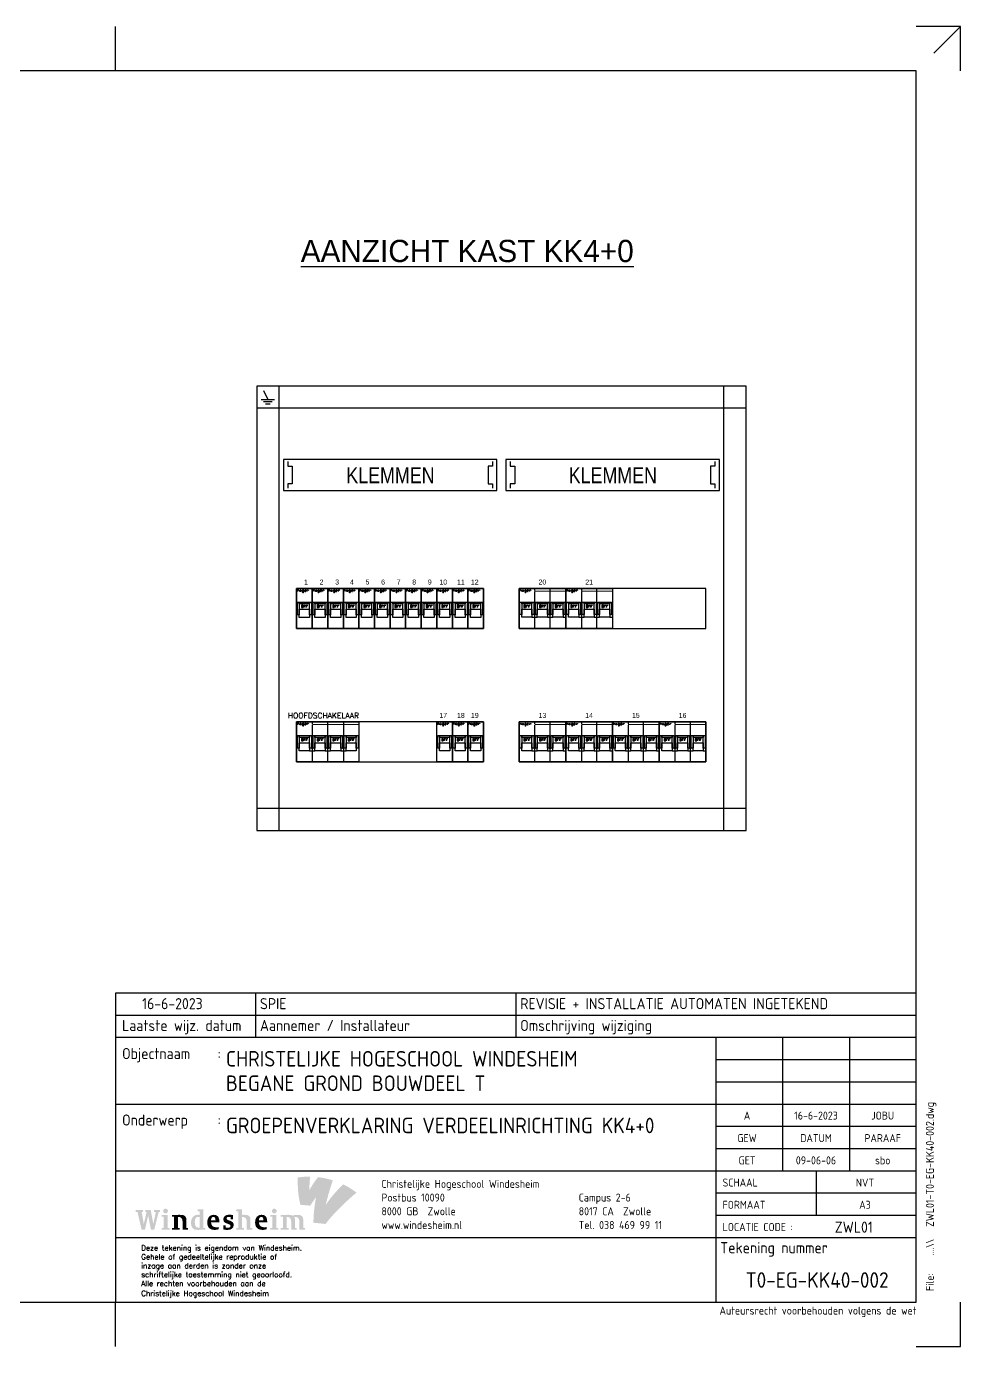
# Model space of a CAD drawing. Header units: millimetres. Extents: x 0 to 420, y 0 to 297.
# Drawn here: x 210 to 420, y 0 to 297 of the extents above; entities that cross this region are included whole.
import ezdxf
from ezdxf.enums import TextEntityAlignment as Align

# ---------------------------------------------------------------- set-up
doc = ezdxf.new("R2010")
doc.units = ezdxf.units.MM
doc.layers.get('0').update_dxf_attribs({"linetype": 'CONTINUOUS'})
for name, color, linetype in [('00att018', 1, 'CONTINUOUS'), ('00att025', 2, 'CONTINUOUS'), ('00att035', 3, 'CONTINUOUS'), ('00att050', 4, 'CONTINUOUS'), ('00kad018', 1, 'CONTINUOUS'), ('00kad025', 2, 'CONTINUOUS'), ('00kad070', 5, 'CONTINUOUS'), ('BL$2----_KADER', 7, 'CONTINUOUS'), ('BL$4----_LOGO', 7, 'CONTINUOUS'), ('BL$4----_STEMPEL', 7, 'CONTINUOUS'), ('KAST AANZICHT', 1, 'CONTINUOUS'), ('Kast-aanzicht', 1, 'CONTINUOUS'), ('LAAG_1', 160, 'CONTINUOUS')]:
    doc.layers.add(name, color=color, linetype=linetype)
doc.styles.add('BURO-050', font='BUROFONT.shx', dxfattribs={"height": 5})
doc.styles.add('EDU', font='ROMANS.SHX', dxfattribs={"height": 2.5})
doc.styles.add('GREEN', font='txt')
doc.styles.add('ISO', font='isocp.shx')
doc.styles.add('NOOTER', font='arial.ttf')
doc.styles.add('ROMANS', font='romans', dxfattribs={"height": 2})

# ---------------------------------------------------------------- blocks, each defined once
blk = doc.blocks.new('a3-windesheim-hor')
at = {"layer": '00kad018', "color": 1}
for p, q in [((230, 287), (230, 297)), ((420, 297), (410, 297)), ((420, 297), (414, 291)), ((420, 287), (420, 297)), ((230, 0), (230, 10)), ((420, 0), (420, 10)), ((410, 0), (420, 0))]:
    blk.add_line(p, q, dxfattribs=at)
at = {"layer": '00kad070', "color": 5}
for p, q in [((410, 287), (20, 287)), ((410, 10), (410, 287)), ((20, 10), (410, 10))]:
    blk.add_line(p, q, dxfattribs=at)
at = {"layer": '00att018', "color": 1, "style": 'ISO'}
blk.add_text('Auteursrecht voorbehouden volgens de wet', height=1.8, dxfattribs=at).set_placement((410.08, 7.2), align=Align.RIGHT)
blk = doc.blocks.new('AI9-BLK4')
at = {"layer": 'LAAG_1'}
h = blk.add_hatch(color=40, dxfattribs=at)
edge = h.paths.add_edge_path()
edge.add_spline(control_points=[(7.13, 7.18), (4.76, 4.71), (2.6, 2.64), (-0.67, -2.09), (0, 0.48), (1.33, 5.88), (2.58, 8.98), (0.66, 9.66), (-2.22, 10.26), (-4.13, 10.42), (-5.47, 8.84), (-7.52, 5.49), (-8.07, 4.43), (-8, 6.89), (-7.74, 9.27), (-7.64, 10.61), (-9.57, 10.7), (-11, 10.61), (-13.21, 10.31), (-13.29, 6), (-13.05, 2.03), (-12.01, -2), (-10.76, -2.09), (-7.6, -2.36), (-7.6, -2.36), (-7.12, -1.66), (-6.13, -0.03), (-4.98, 1.41), (-5.44, -0.9), (-5.87, -4.06), (-6.06, -7.16), (-6.12, -8.14), (-6.15, -9.12), (-6.16, -10.06), (-4.67, -10.18), (-0.96, -10.58), (-0.72, -10.61), (-0.72, -10.61), (-0.71, -10.6), (-0.71, -10.6), (-0.7, -10.59), (-0.7, -10.58), (-0.69, -10.58), (0.69, -8.77), (2.26, -6.96), (3.63, -5.5), (4.7, -4.37), (5.74, -3.33), (6.72, -2.37), (9.27, 0.11), (11.5, 2.08), (13.21, 3.49), (11.03, 5.13), (9.48, 6.13), (7.13, 7.18)], knot_values=[0, 0, 0, 0, 1, 1, 1, 2, 2, 2, 3, 3, 3, 4, 4, 4, 5, 5, 5, 6, 6, 6, 7, 7, 7, 8, 8, 8, 9, 9, 9, 10, 10, 10, 11, 11, 11, 12, 12, 12, 13, 13, 13, 14, 14, 14, 15, 15, 15, 16, 16, 16, 17, 17, 17, 18, 18, 18, 18], degree=3, periodic=0)
h = blk.add_hatch(color=154, dxfattribs=at)
edge = h.paths.add_edge_path()
edge.add_spline(control_points=[(-0.71, -10.6), (-0.71, -10.6), (-0.71, -10.6), (-0.71, -10.6), (-0.74, -10.63), (-0.72, -10.62), (-0.71, -10.6)], knot_values=[0, 0, 0, 0, 1, 1, 1, 2, 2, 2, 2], degree=3, periodic=0)
h = blk.add_hatch(color=154, dxfattribs=at)
edge = h.paths.add_edge_path()
edge.add_spline(control_points=[(-0.71, -10.6), (-0.71, -10.6), (-0.7, -10.6), (-0.7, -10.6), (-0.67, -10.57), (-0.69, -10.59), (-0.71, -10.6)], knot_values=[0, 0, 0, 0, 1, 1, 1, 2, 2, 2, 2], degree=3, periodic=0)
blk = doc.blocks.new('AI9-BLK3')
at = {"layer": 'LAAG_1'}
h = blk.add_hatch(color=154, dxfattribs=at)
edge = h.paths.add_edge_path()
edge.add_spline(control_points=[(-27.78, 3.24), (-27.78, 3.24), (-29.75, -4.72), (-29.75, -4.72), (-29.75, -4.72), (-31.22, -4.72), (-31.22, -4.72), (-31.22, -4.72), (-32.46, 1.79), (-32.46, 1.79), (-32.46, 1.79), (-33.95, -4.72), (-33.95, -4.72), (-33.95, -4.72), (-35.41, -4.72), (-35.41, -4.72), (-35.41, -4.72), (-37.24, 3.24), (-37.24, 3.24), (-37.24, 3.24), (-38.03, 3.24), (-38.03, 3.24), (-38.03, 3.24), (-38.03, 4.16), (-38.03, 4.16), (-38.03, 4.16), (-34.81, 4.16), (-34.81, 4.16), (-34.81, 4.16), (-34.81, 3.24), (-34.81, 3.24), (-34.81, 3.24), (-35.38, 3.24), (-35.38, 3.24), (-35.38, 3.24), (-34.43, -2.11), (-34.43, -2.11), (-34.43, -2.11), (-33.18, 3.26), (-33.18, 3.26), (-33.18, 3.26), (-33.73, 3.26), (-33.73, 3.26), (-33.73, 3.26), (-33.73, 4.16), (-33.73, 4.16), (-33.73, 4.16), (-31.32, 4.16), (-31.32, 4.16), (-31.32, 4.16), (-30.15, -2.11), (-30.15, -2.11), (-30.15, -2.11), (-29.03, 3.24), (-29.03, 3.24), (-29.03, 3.24), (-29.84, 3.24), (-29.84, 3.24), (-29.84, 3.24), (-29.84, 4.16), (-29.84, 4.16), (-29.84, 4.16), (-27.18, 4.16), (-27.18, 4.16), (-27.18, 4.16), (-27.18, 3.24), (-27.18, 3.24), (-27.18, 3.24), (-27.78, 3.24), (-27.78, 3.24)], knot_values=[0, 0, 0, 0, 1, 1, 1, 2, 2, 2, 3, 3, 3, 4, 4, 4, 5, 5, 5, 6, 6, 6, 7, 7, 7, 8, 8, 8, 9, 9, 9, 10, 10, 10, 11, 11, 11, 12, 12, 12, 13, 13, 13, 14, 14, 14, 15, 15, 15, 16, 16, 16, 17, 17, 17, 18, 18, 18, 19, 19, 19, 20, 20, 20, 21, 21, 21, 22, 22, 22, 23, 23, 23, 23], degree=3, periodic=0)
h = blk.add_hatch(color=154, dxfattribs=at)
edge = h.paths.add_edge_path()
edge.add_spline(control_points=[(-26.42, -4.7), (-26.42, -4.7), (-26.42, -3.87), (-26.42, -3.87), (-26.42, -3.87), (-25.47, -3.87), (-25.47, -3.87), (-25.47, -3.87), (-25.47, 1.17), (-25.47, 1.17), (-25.47, 1.17), (-26.42, 1.17), (-26.42, 1.17), (-26.42, 1.17), (-26.42, 1.99), (-26.42, 1.99), (-26.42, 1.99), (-23.75, 1.99), (-23.75, 1.99), (-23.75, 1.99), (-23.75, -3.87), (-23.75, -3.87), (-23.75, -3.87), (-22.88, -3.87), (-22.88, -3.87), (-22.88, -3.87), (-22.88, -4.7), (-22.88, -4.7), (-22.88, -4.7), (-26.42, -4.7), (-26.42, -4.7)], knot_values=[0, 0, 0, 0, 1, 1, 1, 2, 2, 2, 3, 3, 3, 4, 4, 4, 5, 5, 5, 6, 6, 6, 7, 7, 7, 8, 8, 8, 9, 9, 9, 10, 10, 10, 10], degree=3, periodic=0)
edge = h.paths.add_edge_path()
edge.add_spline(control_points=[(-24.66, 2.67), (-25.25, 2.67), (-25.71, 3.15), (-25.71, 3.74), (-25.71, 4.33), (-25.25, 4.79), (-24.66, 4.79), (-24.07, 4.79), (-23.58, 4.33), (-23.58, 3.74), (-23.58, 3.15), (-24.07, 2.67), (-24.66, 2.67)], knot_values=[0, 0, 0, 0, 1, 1, 1, 2, 2, 2, 3, 3, 3, 4, 4, 4, 4], degree=3, periodic=0)
h = blk.add_hatch(color=154, dxfattribs=at)
edge = h.paths.add_edge_path()
edge.add_spline(control_points=[(-17.02, -4.7), (-17.02, -4.7), (-17.02, -0.94), (-17.02, -0.94), (-17.02, -0.3), (-17.19, 0.21), (-17.5, 0.52), (-17.87, 0.9), (-18.34, 1.07), (-18.89, 1.07), (-18.95, 1.07), (-19.03, 1.07), (-19.09, 1.06), (-19.09, 1.06), (-19.09, -3.87), (-19.09, -3.87), (-19.09, -3.87), (-18.24, -3.87), (-18.24, -3.87), (-18.24, -3.87), (-18.24, -4.7), (-18.24, -4.7), (-18.24, -4.7), (-21.72, -4.7), (-21.72, -4.7), (-21.72, -4.7), (-21.72, -3.87), (-21.72, -3.87), (-21.72, -3.87), (-20.8, -3.87), (-20.8, -3.87), (-20.8, -3.87), (-20.8, 1.17), (-20.8, 1.17), (-20.8, 1.17), (-21.72, 1.17), (-21.72, 1.17), (-21.72, 1.17), (-21.72, 1.99), (-21.72, 1.99), (-21.72, 1.99), (-19.44, 1.99), (-19.44, 1.99), (-19.15, 1.99), (-18.89, 2.03), (-18.56, 2.03), (-16.96, 2.03), (-16.32, 1.86), (-15.88, 1.41), (-15.46, 1), (-15.3, 0.57), (-15.3, -0.15), (-15.3, -0.15), (-15.3, -3.87), (-15.3, -3.87), (-15.3, -3.87), (-14.5, -3.87), (-14.5, -3.87), (-14.5, -3.87), (-14.5, -4.7), (-14.5, -4.7), (-14.5, -4.7), (-17.02, -4.7), (-17.02, -4.7)], knot_values=[0, 0, 0, 0, 1, 1, 1, 2, 2, 2, 3, 3, 3, 4, 4, 4, 5, 5, 5, 6, 6, 6, 7, 7, 7, 8, 8, 8, 9, 9, 9, 10, 10, 10, 11, 11, 11, 12, 12, 12, 13, 13, 13, 14, 14, 14, 15, 15, 15, 16, 16, 16, 17, 17, 17, 18, 18, 18, 19, 19, 19, 20, 20, 20, 21, 21, 21, 21], degree=3, periodic=0)
h = blk.add_hatch(color=154, dxfattribs=at)
edge = h.paths.add_edge_path(flags=16)
edge.add_spline(control_points=[(-6.76, -4.7), (-6.76, -4.7), (-6.76, -3.87), (-6.76, -3.87), (-6.76, -3.87), (-7.62, -3.87), (-7.62, -3.87), (-7.62, -3.87), (-7.62, 4.46), (-7.62, 4.46), (-7.62, 4.46), (-10.2, 4.46), (-10.2, 4.46), (-10.2, 4.46), (-10.2, 3.64), (-10.2, 3.64), (-10.2, 3.64), (-9.32, 3.64), (-9.32, 3.64), (-9.32, 3.64), (-9.32, 1.95), (-9.32, 1.95), (-9.59, 2), (-9.79, 2.04), (-10.19, 2.04), (-11.95, 2.04), (-13.23, 0.68), (-13.23, -1.45), (-13.23, -3.83), (-12.29, -4.77), (-10.28, -4.77), (-9.86, -4.77), (-9.32, -4.7), (-9.12, -4.7), (-9.12, -4.7), (-6.76, -4.7), (-6.76, -4.7)], knot_values=[0, 0, 0, 0, 1, 1, 1, 2, 2, 2, 3, 3, 3, 4, 4, 4, 5, 5, 5, 6, 6, 6, 7, 7, 7, 8, 8, 8, 9, 9, 9, 10, 10, 10, 11, 11, 11, 12, 12, 12, 12], degree=3, periodic=0)
edge = h.paths.add_edge_path()
edge.add_spline(control_points=[(-9.28, -3.73), (-9.49, -3.76), (-9.62, -3.78), (-9.79, -3.78), (-10.77, -3.78), (-11.52, -3.12), (-11.52, -1.21), (-11.52, 0.4), (-10.88, 1.06), (-10, 1.06), (-9.71, 1.06), (-9.48, 1.02), (-9.28, 0.97), (-9.28, 0.97), (-9.28, -3.73), (-9.28, -3.73)], knot_values=[0, 0, 0, 0, 1, 1, 1, 2, 2, 2, 3, 3, 3, 4, 4, 4, 5, 5, 5, 5], degree=3, periodic=0)
h = blk.add_hatch(color=154, dxfattribs=at)
edge = h.paths.add_edge_path(flags=16)
edge.add_spline(control_points=[(-0.43, -1.4), (-0.43, 1.03), (-1.16, 2.05), (-3.05, 2.05), (-4.8, 2.05), (-5.93, 0.7), (-5.93, -1.35), (-5.93, -3.59), (-4.75, -4.76), (-2.66, -4.76), (-1.92, -4.76), (-1.25, -4.65), (-0.71, -4.43), (-0.71, -4.43), (-0.71, -3.47), (-0.71, -3.47), (-1.15, -3.57), (-1.59, -3.59), (-2.01, -3.59), (-3.43, -3.59), (-4.18, -2.54), (-4.18, -1.4), (-4.18, -1.4), (-0.43, -1.4), (-0.43, -1.4)], knot_values=[0, 0, 0, 0, 1, 1, 1, 2, 2, 2, 3, 3, 3, 4, 4, 4, 5, 5, 5, 6, 6, 6, 7, 7, 7, 8, 8, 8, 8], degree=3, periodic=0)
edge = h.paths.add_edge_path()
edge.add_spline(control_points=[(-2.19, -0.48), (-2.19, -0.48), (-4.21, -0.48), (-4.21, -0.48), (-4.21, 0.48), (-3.76, 1.08), (-3.17, 1.08), (-2.58, 1.08), (-2.19, 0.63), (-2.19, -0.48)], knot_values=[0, 0, 0, 0, 1, 1, 1, 2, 2, 2, 3, 3, 3, 3], degree=3, periodic=0)
h = blk.add_hatch(color=154, dxfattribs=at)
edge = h.paths.add_edge_path()
edge.add_spline(control_points=[(3.18, -4.79), (2.42, -4.79), (1.53, -4.63), (1.31, -4.55), (1.31, -4.55), (1.31, -2.67), (1.31, -2.67), (1.31, -2.67), (2.34, -2.67), (2.34, -2.67), (2.34, -2.67), (2.34, -3.62), (2.34, -3.62), (2.58, -3.7), (2.94, -3.79), (3.32, -3.79), (4.14, -3.79), (4.53, -3.52), (4.53, -3.03), (4.53, -2.53), (4.09, -2.3), (3.53, -2.1), (3.53, -2.1), (2.71, -1.81), (2.71, -1.81), (1.84, -1.5), (1.32, -0.99), (1.32, 0.08), (1.32, 1.19), (2.31, 2.08), (3.93, 2.08), (4.57, 2.08), (5.29, 2), (5.66, 1.88), (5.66, 1.88), (5.66, 0.04), (5.66, 0.04), (5.66, 0.04), (4.69, 0.04), (4.69, 0.04), (4.69, 0.04), (4.69, 1), (4.69, 1), (4.43, 1.07), (4.17, 1.11), (3.89, 1.11), (3.16, 1.11), (2.8, 0.83), (2.8, 0.37), (2.8, -0.04), (3.05, -0.24), (3.64, -0.43), (3.64, -0.43), (4.44, -0.7), (4.44, -0.7), (5.37, -1.01), (6, -1.57), (6, -2.6), (6, -4), (4.84, -4.79), (3.18, -4.79)], knot_values=[0, 0, 0, 0, 1, 1, 1, 2, 2, 2, 3, 3, 3, 4, 4, 4, 5, 5, 5, 6, 6, 6, 7, 7, 7, 8, 8, 8, 9, 9, 9, 10, 10, 10, 11, 11, 11, 12, 12, 12, 13, 13, 13, 14, 14, 14, 15, 15, 15, 16, 16, 16, 17, 17, 17, 18, 18, 18, 19, 19, 19, 20, 20, 20, 20], degree=3, periodic=0)
h = blk.add_hatch(color=154, dxfattribs=at)
edge = h.paths.add_edge_path()
edge.add_spline(control_points=[(11.81, -4.7), (11.81, -4.7), (11.81, -1.02), (11.81, -1.02), (11.81, -0.32), (11.67, 0.19), (11.34, 0.52), (10.95, 0.91), (10.48, 1.07), (9.97, 1.07), (9.88, 1.07), (9.79, 1.06), (9.75, 1.06), (9.75, 1.06), (9.75, -3.87), (9.75, -3.87), (9.75, -3.87), (10.59, -3.87), (10.59, -3.87), (10.59, -3.87), (10.59, -4.7), (10.59, -4.7), (10.59, -4.7), (7.11, -4.7), (7.11, -4.7), (7.11, -4.7), (7.11, -3.87), (7.11, -3.87), (7.11, -3.87), (8.03, -3.87), (8.03, -3.87), (8.03, -3.87), (8.03, 3.64), (8.03, 3.64), (8.03, 3.64), (7.16, 3.64), (7.16, 3.64), (7.16, 3.64), (7.16, 4.46), (7.16, 4.46), (7.16, 4.46), (9.75, 4.46), (9.75, 4.46), (9.75, 4.46), (9.75, 1.99), (9.75, 1.99), (9.93, 2), (10.23, 2.03), (10.54, 2.03), (11.88, 2.03), (12.52, 1.84), (12.96, 1.4), (13.39, 0.97), (13.53, 0.51), (13.53, -0.15), (13.53, -0.15), (13.53, -3.87), (13.53, -3.87), (13.53, -3.87), (14.34, -3.87), (14.34, -3.87), (14.34, -3.87), (14.34, -4.7), (14.34, -4.7), (14.34, -4.7), (11.81, -4.7), (11.81, -4.7)], knot_values=[0, 0, 0, 0, 1, 1, 1, 2, 2, 2, 3, 3, 3, 4, 4, 4, 5, 5, 5, 6, 6, 6, 7, 7, 7, 8, 8, 8, 9, 9, 9, 10, 10, 10, 11, 11, 11, 12, 12, 12, 13, 13, 13, 14, 14, 14, 15, 15, 15, 16, 16, 16, 17, 17, 17, 18, 18, 18, 19, 19, 19, 20, 20, 20, 21, 21, 21, 22, 22, 22, 22], degree=3, periodic=0)
h = blk.add_hatch(color=154, dxfattribs=at)
edge = h.paths.add_edge_path(flags=16)
edge.add_spline(control_points=[(21.09, -1.4), (21.09, 1.03), (20.36, 2.05), (18.47, 2.05), (16.72, 2.05), (15.6, 0.7), (15.6, -1.35), (15.6, -3.59), (16.77, -4.76), (18.87, -4.76), (19.6, -4.76), (20.27, -4.65), (20.81, -4.43), (20.81, -4.43), (20.81, -3.47), (20.81, -3.47), (20.37, -3.57), (19.93, -3.59), (19.52, -3.59), (18.09, -3.59), (17.35, -2.54), (17.35, -1.4), (17.35, -1.4), (21.09, -1.4), (21.09, -1.4)], knot_values=[0, 0, 0, 0, 1, 1, 1, 2, 2, 2, 3, 3, 3, 4, 4, 4, 5, 5, 5, 6, 6, 6, 7, 7, 7, 8, 8, 8, 8], degree=3, periodic=0)
edge = h.paths.add_edge_path()
edge.add_spline(control_points=[(19.33, -0.48), (19.33, -0.48), (17.31, -0.48), (17.31, -0.48), (17.31, 0.48), (17.76, 1.08), (18.35, 1.08), (18.94, 1.08), (19.33, 0.63), (19.33, -0.48)], knot_values=[0, 0, 0, 0, 1, 1, 1, 2, 2, 2, 3, 3, 3, 3], degree=3, periodic=0)
h = blk.add_hatch(color=154, dxfattribs=at)
edge = h.paths.add_edge_path()
edge.add_spline(control_points=[(22.47, -4.7), (22.47, -4.7), (22.47, -3.87), (22.47, -3.87), (22.47, -3.87), (23.42, -3.87), (23.42, -3.87), (23.42, -3.87), (23.42, 1.17), (23.42, 1.17), (23.42, 1.17), (22.47, 1.17), (22.47, 1.17), (22.47, 1.17), (22.47, 1.99), (22.47, 1.99), (22.47, 1.99), (25.13, 1.99), (25.13, 1.99), (25.13, 1.99), (25.13, -3.87), (25.13, -3.87), (25.13, -3.87), (26, -3.87), (26, -3.87), (26, -3.87), (26, -4.7), (26, -4.7), (26, -4.7), (22.47, -4.7), (22.47, -4.7)], knot_values=[0, 0, 0, 0, 1, 1, 1, 2, 2, 2, 3, 3, 3, 4, 4, 4, 5, 5, 5, 6, 6, 6, 7, 7, 7, 8, 8, 8, 9, 9, 9, 10, 10, 10, 10], degree=3, periodic=0)
edge = h.paths.add_edge_path()
edge.add_spline(control_points=[(24.23, 2.67), (23.64, 2.67), (23.18, 3.15), (23.18, 3.74), (23.18, 4.33), (23.64, 4.79), (24.23, 4.79), (24.82, 4.79), (25.31, 4.33), (25.31, 3.74), (25.31, 3.15), (24.82, 2.67), (24.23, 2.67)], knot_values=[0, 0, 0, 0, 1, 1, 1, 2, 2, 2, 3, 3, 3, 4, 4, 4, 4], degree=3, periodic=0)
h = blk.add_hatch(color=154, dxfattribs=at)
edge = h.paths.add_edge_path()
edge.add_spline(control_points=[(35.52, -4.7), (35.52, -4.7), (35.52, -0.89), (35.52, -0.89), (35.52, -0.3), (35.34, 0.21), (35.04, 0.52), (34.66, 0.9), (34.24, 1.07), (33.55, 1.07), (33.41, 1.07), (33.28, 1.05), (33.17, 1.03), (33.4, 0.83), (33.52, 0.35), (33.52, -0.07), (33.52, -0.07), (33.52, -3.87), (33.52, -3.87), (33.52, -3.87), (34.3, -3.87), (34.3, -3.87), (34.3, -3.87), (34.3, -4.7), (34.3, -4.7), (34.3, -4.7), (31.82, -4.7), (31.82, -4.7), (31.82, -4.7), (31.82, -0.89), (31.82, -0.89), (31.82, -0.18), (31.64, 0.24), (31.34, 0.53), (30.95, 0.92), (30.5, 1.07), (30.01, 1.07), (29.96, 1.07), (29.9, 1.06), (29.8, 1.06), (29.8, 1.06), (29.8, -3.87), (29.8, -3.87), (29.8, -3.87), (30.64, -3.87), (30.64, -3.87), (30.64, -3.87), (30.64, -4.7), (30.64, -4.7), (30.64, -4.7), (27.17, -4.7), (27.17, -4.7), (27.17, -4.7), (27.17, -3.87), (27.17, -3.87), (27.17, -3.87), (28.09, -3.87), (28.09, -3.87), (28.09, -3.87), (28.09, 1.17), (28.09, 1.17), (28.09, 1.17), (27.17, 1.17), (27.17, 1.17), (27.17, 1.17), (27.17, 1.99), (27.17, 1.99), (27.17, 1.99), (29.58, 1.99), (29.58, 1.99), (29.86, 1.99), (30.2, 2.03), (30.42, 2.03), (31.35, 2.03), (31.94, 1.93), (32.49, 1.67), (32.96, 1.86), (33.67, 2.01), (34.45, 2.01), (35.63, 2.01), (36.25, 1.82), (36.67, 1.4), (37.08, 0.99), (37.23, 0.53), (37.23, -0.08), (37.23, -0.08), (37.23, -3.87), (37.23, -3.87), (37.23, -3.87), (38.03, -3.87), (38.03, -3.87), (38.03, -3.87), (38.03, -4.7), (38.03, -4.7), (38.03, -4.7), (35.52, -4.7), (35.52, -4.7)], knot_values=[0, 0, 0, 0, 1, 1, 1, 2, 2, 2, 3, 3, 3, 4, 4, 4, 5, 5, 5, 6, 6, 6, 7, 7, 7, 8, 8, 8, 9, 9, 9, 10, 10, 10, 11, 11, 11, 12, 12, 12, 13, 13, 13, 14, 14, 14, 15, 15, 15, 16, 16, 16, 17, 17, 17, 18, 18, 18, 19, 19, 19, 20, 20, 20, 21, 21, 21, 22, 22, 22, 23, 23, 23, 24, 24, 24, 25, 25, 25, 26, 26, 26, 27, 27, 27, 28, 28, 28, 29, 29, 29, 30, 30, 30, 31, 31, 31, 32, 32, 32, 32], degree=3, periodic=0)
blk = doc.blocks.new('AI9-BLK2')
at = {"layer": 'LAAG_1', "color": 7}
for name, p in [('AI9-BLK4', (36.4, 1.35)), ('AI9-BLK3', (-11.59, -7.17))]:
    blk.add_blockref(name, p, dxfattribs=at)
blk = doc.blocks.new('CHW_ONDERHOEK')
at = {"layer": '00kad025', "color": 2}
for p, q in [((-190, 79.5), (-190, 69.5)), ((-10, 79.5), (-190, 79.5)), ((-158.5, 79.5), (-158.5, 69.5)), ((-100, 79.5), (-100, 69.5)), ((-10, 74.5), (-190, 74.5)), ((-40, 69.5), (-40, 39.5)), ((-25, 69.5), (-25, 39.5)), ((-10, 64.5), (-55, 64.5)), ((-10, 59.5), (-55, 59.5)), ((-10, 54.5), (-55, 54.5)), ((-10, 49.5), (-55, 49.5)), ((-32.5, 39.5), (-32.5, 34.5)), ((-32.5, 34.5), (-32.5, 29.5))]:
    blk.add_line(p, q, dxfattribs=at)
at = {"layer": '00kad070', "color": 5}
for p, q in [((-10, 69.5), (-190, 69.5)), ((-190, 69.5), (-190, 10)), ((-55, 69.5), (-55, 10)), ((-55, 54.5), (-190, 54.5)), ((-10, 44.5), (-55, 44.5)), ((-10, 39.5), (-190, 39.5)), ((-10, 34.5), (-55, 34.5)), ((-10, 29.5), (-55, 29.5)), ((-55, 24.5), (-190, 24.5)), ((-10, 24.5), (-55, 24.5))]:
    blk.add_line(p, q, dxfattribs=at)
at = {"layer": 'LAAG_1', "color": 7, "xscale": 0.5, "yscale": 0.5, "zscale": 0.5}
blk.add_blockref('AI9-BLK2', (-160.6, 32.22), dxfattribs=at)
at = {"layer": '00att018', "color": 1, "style": 'ISO'}
for s, p in [('GEW', (-48, 46)), ('DATUM', (-32.5, 46)), ('PARAAF', (-17.5, 46)), ('GET', (-48, 41))]:
    blk.add_text(s, height=1.8, dxfattribs=at).set_placement(p, align=Align.CENTER)
for s, p in [('SCHAAL', (-53.5, 36)), ('FORMAAT', (-53.5, 31))]:
    blk.add_text(s, height=1.8, dxfattribs=at).set_placement(p)
at = {"layer": '00att018', "color": 1, "style": 'ISO', "width": 0.9}
blk.add_text('....\\\\', height=1.8, rotation=90, dxfattribs=at).set_placement((-6, 20.5))
at = {"layer": '00att018', "color": 1, "linetype": 'Continuous', "style": 'EDU'}
for s, p in [('Gehele of gedeeltelijke reproduktie of', (-184.2, 19.6)), ('Deze tekening is eigendom van Windesheim.', (-184.2, 21.6)), ('inzage aan derden is zonder onze', (-184.2, 17.6)), ('schriftelijke toestemming niet geoorloofd.', (-184.2, 15.6)), ('Alle rechten voorbehouden aan de', (-184.2, 13.6)), ('Christelijke Hogeschool Windesheim', (-184.2, 11.38))]:
    blk.add_text(s, height=1.2, dxfattribs=at).set_placement(p)
at = {"layer": '00att018', "color": 1, "style": 'ISO'}
blk.add_text('File:', height=1.8, rotation=90, dxfattribs=at).set_placement((-6, 12.5))
for tag, p in [('WZ_CODED', (-48, 66.07)), ('WZ_DATUMD', (-32.5, 66.07)), ('WZ_WZGOEDD', (-17.5, 66.07)), ('WZ_CODEC', (-48, 61.07)), ('WZ_DATUMC', (-32.5, 61.07)), ('WZ_WZGOEDC', (-17.5, 61.07)), ('WZ_CODEB', (-48, 56.07)), ('WZ_DATUMB', (-32.5, 56.07)), ('WZ_WZGOEDB', (-17.5, 56.07)), ('WZ_CODEA', (-48, 51.07)), ('WZ_DATUMA', (-32.5, 51.07)), ('WZ_WZGOEDA', (-17.5, 51.07)), ('TKDATCREAT', (-32.5, 41)), ('TKINIT', (-17.5, 41)), ('TKSCHAAL', (-21.5, 36)), ('TKFORMAAT', (-21.5, 31))]:
    blk.add_attdef(tag, text='', height=1.8, dxfattribs=at).set_placement(p, align=Align.CENTER)
blk.add_attdef('DWGNAME', (-6, 26.93), '', height=1.8, rotation=90, dxfattribs=at)
at = {"layer": '00att025', "color": 2, "style": 'ISO'}
for s, p in [('Objectnaam', (-188.5, 64.67)), ('Onderwerp', (-188.5, 49.72)), ('Tekening nummer', (-54, 21))]:
    blk.add_text(s, height=2.5, dxfattribs=at).set_placement(p)
at = {"layer": '00att025', "style": 'ISO'}
for p in [(-167.02, 64.67), (-167.02, 49.78)]:
    blk.add_text(':', height=2.5, dxfattribs=at).set_placement(p)
at = {"layer": '00att025', "color": 1, "style": 'ISO'}
blk.add_text('LOCATIE CODE :', height=1.8, dxfattribs=at).set_placement((-53.5, 26))
at = {"layer": '00att025', "color": 2, "style": 'ISO'}
for tag, p in [('WZ_DATUM', (-184, 75.9)), ('WZ_AANNEMER_INSTALATEUR', (-157.5, 75.9)), ('WZ_OMSCHR', (-99, 75.9))]:
    blk.add_attdef(tag, p, '', height=2.5, dxfattribs=at)
at = {"layer": '00att025', "color": 3, "style": 'ISO'}
blk.add_attdef('TKVRIJ2', text='', height=2.5, dxfattribs=at).set_placement((-24, 25.62), align=Align.CENTER)
at = {"layer": '00att035', "color": 3, "style": 'ISO'}
for s, p in [('Laatste wijz. datum', (-188.5, 71)), ('Aannemer / Installateur', (-157.5, 71)), ('Omschrijving wijziging', (-99, 71))]:
    blk.add_text(s, height=2.5, dxfattribs=at).set_placement(p)
for tag, p in [('PROMSCHR', (-165.14, 63)), ('TK1OMSCHR', (-165.14, 57.5)), ('TK2OMSCHR', (-165.14, 48)), ('TKVRIJ1', (-165.14, 42.5))]:
    blk.add_attdef(tag, p, '', height=3.5, dxfattribs=at)
at = {"layer": '00att050', "color": 4, "style": 'ISO'}
blk.add_attdef('TKFASE', text='', height=5, dxfattribs=at).set_placement((-14.5, 82), align=Align.RIGHT)
blk.add_attdef('TKTEKNR', text='', height=3.5, dxfattribs=at).set_placement((-32.25, 13.23), align=Align.CENTER)
at = {"layer": 'BL$4----_LOGO', "color": 1, "style": 'ISO'}
for s, p in [('Christelijke Hogeschool Windesheim', (-130.19, 35.71)), ('Postbus 10090', (-130.19, 32.63)), ('Campus 2-6', (-85.85, 32.63)), ('8000 GB  Zwolle', (-130.19, 29.54)), ('8017 CA  Zwolle', (-85.85, 29.54)), ('www.windesheim.nl', (-130.19, 26.45)), ('Tel. 038 469 99 11', (-85.85, 26.45))]:
    blk.add_text(s, height=1.8, dxfattribs=at).set_placement(p)
blk = doc.blocks.new('HAG08')
at = {"color": 0}
for p, q in [((-16.5, -3.5), (-16.5, -0.8)), ((-16.5, -0.8), (-16.5, -0.8)), ((-16.5, -2.6), (-15.6, -1.7)), ((-15.6, -1.7), (-15.2, -1.7)), ((-15.2, -1.7), (-14.7, -2.2)), ((-14.7, -2.2), (-14.7, -3.5)), ((-14.7, -3.5), (-14.7, -3.5)), ((-13.8, -2.2), (-13.4, -1.7)), ((-13.8, -3.1), (-13.8, -2.2)), ((-13.4, -3.5), (-13.8, -3.1)), ((-13.4, -1.7), (-13, -1.7)), ((-13, -3.5), (-13.4, -3.5)), ((-13, -1.7), (-12.5, -2.2)), ((-12.5, -3.1), (-13, -3.5)), ((-12.5, -2.2), (-12.5, -3.1)), ((-12.5, -3.1), (-12.1, -3.5)), ((-12.1, -3.5), (-12.1, -3.5)), ((-10.7, -1.7), (-11.2, -2.2)), ((-11.2, -2.2), (-11.2, -3.1)), ((-11.2, -3.1), (-10.7, -3.5)), ((-11.2, -3.9), (-10.7, -4.4)), ((-9.9, -1.7), (-10.7, -1.7)), ((-10.7, -3.5), (-9.4, -3.5)), ((-10.7, -4.4), (-9.9, -4.4)), ((-9.4, -2.2), (-9.9, -1.7)), ((-9.9, -4.4), (-9.4, -3.9)), ((-9.4, -3.9), (-9.4, -2.2)), ((-9.4, -3.5), (-9.4, -3.5)), ((-8.1, -1.7), (-8.5, -2.2)), ((-8.5, -2.2), (-8.5, -3.1)), ((-8.5, -2.6), (-7.2, -2.6)), ((-8.5, -3.1), (-8.1, -3.5)), ((-7.2, -1.7), (-8.1, -1.7)), ((-8.1, -3.5), (-7.2, -3.5)), ((-6.8, -2.2), (-7.2, -1.7)), ((-7.2, -2.6), (-6.8, -2.2)), ((-7.2, -3.5), (-7.2, -3.5)), ((-5.9, -1.7), (-5.9, -3.5)), ((-5.9, -2.6), (-5, -1.7)), ((-5.9, -3.5), (-5.9, -3.5)), ((-5, -1.7), (-4.6, -1.7)), ((-4.6, -1.7), (-4.1, -2.2)), ((-4.1, -2.2), (-4.1, -2.2)), ((-10.2, -18.8), (-12, -18.8)), ((-12, -18.8), (-12, -21.5)), ((-12, -21.5), (-10.2, -21.5)), ((-12, -21.5), (-12, -21.5)), ((-10.2, -21.5), (-10.2, -18.8)), ((-9.3, -21.5), (-9.3, -18.8)), ((-9.3, -18.8), (-7.6, -18.8)), ((-9.3, -20.2), (-8.5, -20.2)), ((-8.5, -20.2), (-8.5, -20.2)), ((-7.6, -18.8), (-7.6, -18.8)), ((-6.7, -21.5), (-6.7, -18.8)), ((-6.7, -18.8), (-4.9, -18.8)), ((-6.7, -20.2), (-5.8, -20.2)), ((-5.8, -20.2), (-5.8, -20.2)), ((-4.9, -18.8), (-4.9, -18.8))]:
    blk.add_line(p, q, dxfattribs=at)
for points in [[(-17.5, -45), (-17.5, 0), (0, 0), (0, -45)], [(-16.5, -29.5), (-16.5, -15.5), (-14.5, -15.5), (-14.5, -29.5)], [(-14.5, -17.5), (-14.5, -15.5), (-3, -15.5), (-3, -17.5)], [(-14.5, -32.5), (-14.5, -23.5), (-3, -23.5), (-3, -32.5)], [(-3, -29.5), (-3, -15.5), (-1, -15.5), (-1, -29.5)]]:
    blk.add_lwpolyline(points, close=True, dxfattribs=at)
blk = doc.blocks.new('HAG07')
at = {"color": 0}
for p, q in [((3.73, 9.6), (3.73, 9.09)), ((7.47, 9.09), (7.47, 9.6)), ((0.22, 8.85), (0.22, 9.42)), ((0.22, 9.42), (0.22, 9.42)), ((0.22, 9.04), (0.41, 9.23)), ((0.41, 9.23), (0.5, 9.23)), ((0.5, 9.23), (0.6, 9.14)), ((0.6, 9.14), (0.6, 8.85)), ((0.6, 8.85), (0.6, 8.85)), ((0.79, 9.14), (0.88, 9.23)), ((0.79, 8.95), (0.79, 9.14)), ((0.88, 8.85), (0.79, 8.95)), ((0.88, 9.23), (0.97, 9.23)), ((0.97, 8.85), (0.88, 8.85)), ((0.97, 9.23), (1.07, 9.14)), ((1.07, 8.95), (0.97, 8.85)), ((1.07, 9.14), (1.07, 8.95)), ((1.07, 8.95), (1.16, 8.85)), ((1.16, 8.85), (1.16, 8.85)), ((1.44, 9.23), (1.35, 9.14)), ((1.35, 9.14), (1.35, 8.95)), ((1.35, 8.95), (1.44, 8.85)), ((1.35, 8.76), (1.44, 8.66)), ((1.63, 9.23), (1.44, 9.23)), ((1.44, 8.85), (1.73, 8.85)), ((1.44, 8.66), (1.63, 8.66)), ((1.73, 9.14), (1.63, 9.23)), ((1.63, 8.66), (1.73, 8.76)), ((1.73, 8.76), (1.73, 9.14)), ((1.73, 8.85), (1.73, 8.85)), ((2.01, 9.23), (1.92, 9.14)), ((1.92, 9.14), (1.92, 8.95)), ((1.92, 9.04), (2.2, 9.04)), ((1.92, 8.95), (2.01, 8.85)), ((2.2, 9.23), (2.01, 9.23)), ((2.01, 8.85), (2.2, 8.85)), ((2.29, 9.14), (2.2, 9.23)), ((2.2, 9.04), (2.29, 9.14)), ((2.2, 8.85), (2.2, 8.85)), ((2.48, 9.23), (2.48, 8.85)), ((2.48, 9.04), (2.67, 9.23)), ((2.48, 8.85), (2.48, 8.85)), ((2.67, 9.23), (2.76, 9.23)), ((2.76, 9.23), (2.86, 9.14)), ((2.86, 9.14), (2.86, 9.14)), ((3.73, 8.83), (3.73, 0)), ((7.47, 0), (7.47, 8.83)), ((1.56, 5.58), (1.18, 5.58)), ((1.18, 5.58), (1.18, 5.01)), ((1.18, 5.01), (1.56, 5.01)), ((1.18, 5.01), (1.18, 5.01)), ((1.56, 5.01), (1.56, 5.58)), ((1.74, 5.01), (1.74, 5.58)), ((1.74, 5.58), (2.12, 5.58)), ((1.74, 5.3), (1.93, 5.3)), ((1.93, 5.3), (1.93, 5.3)), ((2.12, 5.58), (2.12, 5.58)), ((2.31, 5.01), (2.31, 5.58)), ((2.31, 5.58), (2.69, 5.58)), ((2.31, 5.3), (2.5, 5.3)), ((2.5, 5.3), (2.5, 5.3)), ((2.69, 5.58), (2.69, 5.58)), ((3.52, 3.31), (3.95, 3.31)), ((5.29, 5.58), (4.91, 5.58)), ((4.91, 5.58), (4.91, 5.01)), ((4.91, 5.01), (5.29, 5.01)), ((4.91, 5.01), (4.91, 5.01)), ((5.29, 5.01), (5.29, 5.58)), ((5.47, 5.01), (5.47, 5.58)), ((5.47, 5.58), (5.85, 5.58)), ((5.47, 5.3), (5.66, 5.3)), ((5.66, 5.3), (5.66, 5.3)), ((5.85, 5.58), (5.85, 5.58)), ((6.04, 5.01), (6.04, 5.58)), ((6.04, 5.58), (6.42, 5.58)), ((6.04, 5.3), (6.23, 5.3)), ((6.23, 5.3), (6.23, 5.3)), ((6.42, 5.58), (6.42, 5.58)), ((7.25, 3.31), (7.68, 3.31)), ((9.02, 5.58), (8.64, 5.58)), ((8.64, 5.58), (8.64, 5.01)), ((8.64, 5.01), (9.02, 5.01)), ((8.64, 5.01), (8.64, 5.01)), ((9.02, 5.01), (9.02, 5.58)), ((9.2, 5.01), (9.2, 5.58)), ((9.2, 5.58), (9.58, 5.58)), ((9.2, 5.3), (9.39, 5.3)), ((9.39, 5.3), (9.39, 5.3)), ((9.58, 5.58), (9.58, 5.58)), ((9.77, 5.01), (9.77, 5.58)), ((9.77, 5.58), (10.15, 5.58)), ((9.77, 5.3), (9.96, 5.3)), ((9.96, 5.3), (9.96, 5.3)), ((10.15, 5.58), (10.15, 5.58)), ((10.99, 3.31), (11.2, 3.31)), ((3.09, 2.67), (4.37, 2.67)), ((6.83, 2.67), (8.11, 2.67)), ((10.56, 2.67), (11.2, 2.67))]:
    blk.add_line(p, q, dxfattribs=at)
for points in [[(0, 0), (0, 9.6), (11.2, 9.6), (11.2, 0)], [(0.21, 3.31), (0.21, 6.29), (0.64, 6.29), (0.64, 3.31)], [(0.64, 5.87), (0.64, 6.29), (3.09, 6.29), (3.09, 5.87)], [(0.64, 2.67), (0.64, 4.59), (3.09, 4.59), (3.09, 2.67)], [(3.09, 3.31), (3.09, 6.29), (3.52, 6.29), (3.52, 3.31)], [(3.95, 3.31), (3.95, 6.29), (4.37, 6.29), (4.37, 3.31)], [(4.37, 5.87), (4.37, 6.29), (6.83, 6.29), (6.83, 5.87)], [(4.37, 2.67), (4.37, 4.59), (6.83, 4.59), (6.83, 2.67)], [(6.83, 3.31), (6.83, 6.29), (7.25, 6.29), (7.25, 3.31)], [(7.68, 3.31), (7.68, 6.29), (8.11, 6.29), (8.11, 3.31)], [(8.11, 5.87), (8.11, 6.29), (10.56, 6.29), (10.56, 5.87)], [(8.11, 2.67), (8.11, 4.59), (10.56, 4.59), (10.56, 2.67)], [(10.56, 3.31), (10.56, 6.29), (10.99, 6.29), (10.99, 3.31)]]:
    blk.add_lwpolyline(points, close=True, dxfattribs=at)
at = {"color": 0, "const_width": 0.256}
blk.add_lwpolyline([(3.73, 8.96), (11.05, 8.96)], dxfattribs=at)
blk = doc.blocks.new('HAG09')
at = {"color": 0}
for p, q in [((-52.5, 0), (-52.5, -2.4)), ((-35, -2.4), (-35, 0)), ((-17.5, 0), (-17.5, -2.4)), ((-69, -3.5), (-69, -0.8)), ((-69, -0.8), (-69, -0.8)), ((-69, -2.6), (-68.1, -1.7)), ((-68.1, -1.7), (-67.6, -1.7)), ((-67.6, -1.7), (-67.2, -2.2)), ((-67.2, -2.2), (-67.2, -3.5)), ((-67.2, -3.5), (-67.2, -3.5)), ((-66.3, -2.2), (-65.9, -1.7)), ((-66.3, -3.1), (-66.3, -2.2)), ((-65.9, -3.5), (-66.3, -3.1)), ((-65.9, -1.7), (-65.4, -1.7)), ((-65.4, -3.5), (-65.9, -3.5)), ((-65.4, -1.7), (-65, -2.2)), ((-65, -3.1), (-65.4, -3.5)), ((-65, -2.2), (-65, -3.1)), ((-65, -3.1), (-64.6, -3.5)), ((-64.6, -3.5), (-64.6, -3.5)), ((-63.2, -1.7), (-63.7, -2.2)), ((-63.7, -2.2), (-63.7, -3.1)), ((-63.7, -3.1), (-63.2, -3.5)), ((-63.7, -3.9), (-63.2, -4.4)), ((-62.3, -1.7), (-63.2, -1.7)), ((-63.2, -3.5), (-61.9, -3.5)), ((-63.2, -4.4), (-62.3, -4.4)), ((-61.9, -2.2), (-62.3, -1.7)), ((-62.3, -4.4), (-61.9, -3.9)), ((-61.9, -3.9), (-61.9, -2.2)), ((-61.9, -3.5), (-61.9, -3.5)), ((-60.6, -1.7), (-61, -2.2)), ((-61, -2.2), (-61, -3.1)), ((-61, -2.6), (-59.7, -2.6)), ((-61, -3.1), (-60.6, -3.5)), ((-59.7, -1.7), (-60.6, -1.7)), ((-60.6, -3.5), (-59.7, -3.5)), ((-59.2, -2.2), (-59.7, -1.7)), ((-59.7, -2.6), (-59.2, -2.2)), ((-59.7, -3.5), (-59.7, -3.5)), ((-58.4, -1.7), (-58.4, -3.5)), ((-58.4, -2.6), (-57.5, -1.7)), ((-58.4, -3.5), (-58.4, -3.5)), ((-57.5, -1.7), (-57, -1.7)), ((-57, -1.7), (-56.6, -2.2)), ((-56.6, -2.2), (-56.6, -2.2)), ((-52.5, -3.6), (-52.5, -45)), ((-35, -45), (-35, -3.6)), ((-17.5, -3.6), (-17.5, -45)), ((-62.7, -18.8), (-64.5, -18.8)), ((-64.5, -18.8), (-64.5, -21.5)), ((-64.5, -21.5), (-62.7, -21.5)), ((-64.5, -21.5), (-64.5, -21.5)), ((-62.7, -21.5), (-62.7, -18.8)), ((-61.8, -21.5), (-61.8, -18.8)), ((-61.8, -18.8), (-60.1, -18.8)), ((-61.8, -20.2), (-60.9, -20.2)), ((-60.9, -20.2), (-60.9, -20.2)), ((-60.1, -18.8), (-60.1, -18.8)), ((-59.2, -21.5), (-59.2, -18.8)), ((-59.2, -18.8), (-57.4, -18.8)), ((-59.2, -20.2), (-58.3, -20.2)), ((-58.3, -20.2), (-58.3, -20.2)), ((-57.4, -18.8), (-57.4, -18.8)), ((-53.5, -29.5), (-51.5, -29.5)), ((-45.2, -18.8), (-47, -18.8)), ((-47, -18.8), (-47, -21.5)), ((-47, -21.5), (-45.2, -21.5)), ((-47, -21.5), (-47, -21.5)), ((-45.2, -21.5), (-45.2, -18.8)), ((-44.3, -21.5), (-44.3, -18.8)), ((-44.3, -18.8), (-42.6, -18.8)), ((-44.3, -20.2), (-43.5, -20.2)), ((-43.5, -20.2), (-43.5, -20.2)), ((-42.6, -18.8), (-42.6, -18.8)), ((-41.7, -21.5), (-41.7, -18.8)), ((-41.7, -18.8), (-39.9, -18.8)), ((-41.7, -20.2), (-40.8, -20.2)), ((-40.8, -20.2), (-40.8, -20.2)), ((-39.9, -18.8), (-39.9, -18.8)), ((-36, -29.5), (-34, -29.5)), ((-27.7, -18.8), (-29.5, -18.8)), ((-29.5, -18.8), (-29.5, -21.5)), ((-29.5, -21.5), (-27.7, -21.5)), ((-29.5, -21.5), (-29.5, -21.5)), ((-27.7, -21.5), (-27.7, -18.8)), ((-26.9, -21.5), (-26.9, -18.8)), ((-26.9, -18.8), (-25.1, -18.8)), ((-26.9, -20.2), (-26, -20.2)), ((-26, -20.2), (-26, -20.2)), ((-25.1, -18.8), (-25.1, -18.8)), ((-24.2, -21.5), (-24.2, -18.8)), ((-24.2, -18.8), (-22.4, -18.8)), ((-24.2, -20.2), (-23.3, -20.2)), ((-23.3, -20.2), (-23.3, -20.2)), ((-22.4, -18.8), (-22.4, -18.8)), ((-18.5, -29.5), (-16.5, -29.5)), ((-10.3, -18.8), (-12, -18.8)), ((-12, -18.8), (-12, -21.5)), ((-12, -21.5), (-10.3, -21.5)), ((-12, -21.5), (-12, -21.5)), ((-10.3, -21.5), (-10.3, -18.8)), ((-9.4, -21.5), (-9.4, -18.8)), ((-9.4, -18.8), (-7.6, -18.8)), ((-9.4, -20.2), (-8.5, -20.2)), ((-8.5, -20.2), (-8.5, -20.2)), ((-7.6, -18.8), (-7.6, -18.8)), ((-6.7, -21.5), (-6.7, -18.8)), ((-6.7, -18.8), (-4.9, -18.8)), ((-6.7, -20.2), (-5.8, -20.2)), ((-5.8, -20.2), (-5.8, -20.2)), ((-4.9, -18.8), (-5, -18.8)), ((-55.5, -32.5), (-49.5, -32.5)), ((-38, -32.5), (-32, -32.5)), ((-20.5, -32.5), (-14.5, -32.5))]:
    blk.add_line(p, q, dxfattribs=at)
for points in [[(-70, -45), (-70, 0), (0, 0), (0, -45)], [(-69, -29.5), (-69, -15.5), (-67, -15.5), (-67, -29.5)], [(-67, -17.5), (-67, -15.5), (-55.5, -15.5), (-55.5, -17.5)], [(-67, -32.5), (-67, -23.5), (-55.5, -23.5), (-55.5, -32.5)], [(-55.5, -29.5), (-55.5, -15.5), (-53.5, -15.5), (-53.5, -29.5)], [(-51.5, -29.5), (-51.5, -15.5), (-49.5, -15.5), (-49.5, -29.5)], [(-49.5, -17.5), (-49.5, -15.5), (-38, -15.5), (-38, -17.5)], [(-49.5, -32.5), (-49.5, -23.5), (-38, -23.5), (-38, -32.5)], [(-38, -29.5), (-38, -15.5), (-36, -15.5), (-36, -29.5)], [(-34, -29.5), (-34, -15.5), (-32, -15.5), (-32, -29.5)], [(-32, -17.5), (-32, -15.5), (-20.5, -15.5), (-20.5, -17.5)], [(-32, -32.5), (-32, -23.5), (-20.5, -23.5), (-20.5, -32.5)], [(-20.5, -29.5), (-20.5, -15.5), (-18.5, -15.5), (-18.5, -29.5)], [(-16.5, -29.5), (-16.5, -15.5), (-14.5, -15.5), (-14.5, -29.5)], [(-14.5, -17.5), (-14.5, -15.5), (-3, -15.5), (-3, -17.5)], [(-14.5, -32.5), (-14.5, -23.5), (-3, -23.5), (-3, -32.5)], [(-3, -29.5), (-3, -15.5), (-1, -15.5), (-1, -29.5)]]:
    blk.add_lwpolyline(points, close=True, dxfattribs=at)
at = {"color": 0, "const_width": 1.2}
blk.add_lwpolyline([(-52.5, -3), (-0.7, -3)], dxfattribs=at)

msp = doc.modelspace()

# ---------------------------------------------------------------- linework, layer by layer
at = {"layer": 'KAST AANZICHT', "color": 1, "linetype": 'Continuous'}
for p, q in [((371.77, 216.1), (261.77, 216.1)), ((261.77, 216.1), (261.77, 116.1)), ((263.27, 215.1), (264.27, 213.1)), ((266.77, 216.1), (266.77, 116.1)), ((366.77, 116.1), (366.77, 216.1)), ((371.77, 116.1), (371.77, 216.1)), ((371.77, 211.1), (261.77, 211.1)), ((262.77, 213.1), (265.77, 213.1)), ((263.27, 212.6), (265.27, 212.6)), ((263.77, 212.1), (264.77, 212.1)), ((268.77, 199.1), (268.77, 198.1)), ((314.77, 199.1), (314.77, 198.1)), ((318.77, 199.1), (318.77, 198.1)), ((364.77, 199.1), (364.77, 198.1)), ((268.77, 198.1), (269.77, 198.1)), ((269.77, 198.1), (269.77, 194.1)), ((314.77, 198.1), (313.77, 198.1)), ((313.77, 198.1), (313.77, 194.1)), ((318.77, 198.1), (319.77, 198.1)), ((319.77, 198.1), (319.77, 194.1)), ((364.77, 198.1), (363.77, 198.1)), ((363.77, 198.1), (363.77, 194.1)), ((269.77, 194.1), (268.77, 194.1)), ((268.77, 194.1), (268.77, 193.1)), ((313.77, 194.1), (314.77, 194.1)), ((314.77, 194.1), (314.77, 193.1)), ((319.77, 194.1), (318.77, 194.1)), ((318.77, 194.1), (318.77, 193.1)), ((363.77, 194.1), (364.77, 194.1)), ((364.77, 194.1), (364.77, 193.1)), ((261.77, 121.1), (371.77, 121.1)), ((261.77, 116.1), (371.77, 116.1))]:
    msp.add_line(p, q, dxfattribs=at)
for points in [[(267.77, 192.6), (315.77, 192.6), (315.77, 199.6), (267.77, 199.6)], [(317.77, 192.6), (365.77, 192.6), (365.77, 199.6), (317.77, 199.6)], [(270.75, 161.56), (312.75, 161.56), (312.75, 170.56), (270.75, 170.56)], [(320.75, 161.56), (362.75, 161.56), (362.75, 170.56), (320.75, 170.56)], [(270.75, 131.56), (312.75, 131.56), (312.75, 140.56), (270.75, 140.56)], [(320.75, 131.56), (362.75, 131.56), (362.75, 140.56), (320.75, 140.56)]]:
    msp.add_lwpolyline(points, close=True, dxfattribs=at)

# ---------------------------------------------------------------- block references
at = {"layer": 'BL$2----_KADER'}
msp.add_blockref('a3-windesheim-hor', (0, 0), dxfattribs=at)
at = {"layer": 'BL$4----_STEMPEL'}
ref = msp.add_blockref('CHW_ONDERHOEK', (420, 0), dxfattribs=at)
ref.add_attrib('TKTEKNR', 'T0-EG-KK40-002', dxfattribs={"layer": '00att050', "color": 4, "height": 3.5, "style": 'ISO'}).set_placement((387.75, 13.23), align=Align.CENTER)
ref.add_attrib('WZ_CODEA', 'A', dxfattribs={"layer": '00att018', "color": 1, "height": 1.8, "style": 'ISO'}).set_placement((372, 51.07), align=Align.CENTER)
ref.add_attrib('WZ_DATUMA', '16-6-2023', dxfattribs={"layer": '00att018', "color": 1, "height": 1.8, "style": 'ISO'}).set_placement((387.5, 51.07), align=Align.CENTER)
ref.add_attrib('WZ_WZGOEDA', 'JOBU', dxfattribs={"layer": '00att018', "color": 1, "height": 1.8, "style": 'ISO'}).set_placement((402.5, 51.07), align=Align.CENTER)
ref.add_attrib('TKDATCREAT', '09-06-06', dxfattribs={"layer": '00att018', "color": 1, "height": 1.8, "style": 'ISO'}).set_placement((387.5, 41), align=Align.CENTER)
ref.add_attrib('TKINIT', 'sbo', dxfattribs={"layer": '00att018', "color": 1, "height": 1.8, "style": 'ISO'}).set_placement((402.5, 41), align=Align.CENTER)
ref.add_attrib('TKSCHAAL', 'NVT', dxfattribs={"layer": '00att018', "color": 1, "height": 1.8, "style": 'ISO'}).set_placement((398.5, 36), align=Align.CENTER)
ref.add_attrib('TKFORMAAT', 'A3', dxfattribs={"layer": '00att018', "color": 1, "height": 1.8, "style": 'ISO'}).set_placement((398.5, 31), align=Align.CENTER)
ref.add_attrib('TKVRIJ2', 'ZWL01', dxfattribs={"layer": '00att025', "color": 3, "height": 2.5, "style": 'ISO'}).set_placement((396, 25.62), align=Align.CENTER)
ref.add_attrib('PROMSCHR', 'CHRISTELIJKE HOGESCHOOL WINDESHEIM', (254.86, 63), dxfattribs={"layer": '00att035', "color": 3, "height": 3.5, "style": 'ISO'})
ref.add_attrib('TK2OMSCHR', 'GROEPENVERKLARING VERDEELINRICHTING KK4+0', (254.86, 48), dxfattribs={"layer": '00att035', "color": 3, "height": 3.5, "style": 'ISO'})
ref.add_attrib('TKFILE', 'ZWL01-T0-EG-KK40-002.dwg', (414, 26.93), dxfattribs={"layer": '00att018', "color": 1, "height": 1.8, "rotation": 90, "style": 'ISO'})
ref.add_attrib('TK1OMSCHR', 'BEGANE GROND BOUWDEEL T', (254.86, 57.5), dxfattribs={"layer": '00att035', "color": 3, "height": 3.5, "style": 'ISO'})
ref.add_attrib('WZ_DATUM', '16-6-2023', (236, 75.9), dxfattribs={"layer": '00att025', "color": 2, "height": 2.5, "style": 'ISO'})
ref.add_attrib('WZ_AANNEMER_INSTALATEUR', 'SPIE', (262.5, 75.9), dxfattribs={"layer": '00att025', "color": 2, "height": 2.5, "style": 'ISO'})
ref.add_attrib('WZ_OMSCHR', 'REVISIE + INSTALLATIE AUTOMATEN INGETEKEND ', (321, 75.9), dxfattribs={"layer": '00att025', "color": 2, "height": 2.5, "style": 'ISO'})
at = {"layer": 'KAST AANZICHT'}
for name, p, xscale, yscale, zscale in [('HAG08', (274.25, 170.56), 0.2000000000000313, 0.2000000000000313, 0.2000000000000313), ('HAG08', (277.75, 170.56), 0.2000000000000313, 0.2000000000000313, 0.2000000000000313), ('HAG08', (281.25, 170.56), 0.2000000000000313, 0.2000000000000313, 0.2000000000000313), ('HAG08', (284.75, 170.56), 0.2000000000000313, 0.2000000000000313, 0.2000000000000313), ('HAG08', (288.25, 170.56), 0.2000000000000313, 0.2000000000000313, 0.2000000000000313), ('HAG08', (291.75, 170.56), 0.2000000000000313, 0.2000000000000313, 0.2000000000000313), ('HAG08', (295.25, 170.56), 0.2000000000000313, 0.2000000000000313, 0.2000000000000313), ('HAG08', (298.75, 170.56), 0.2000000000000313, 0.2000000000000313, 0.2000000000000313), ('HAG08', (302.25, 170.56), 0.2000000000000313, 0.2000000000000313, 0.2000000000000313), ('HAG08', (305.75, 170.56), 0.2000000000000313, 0.2000000000000313, 0.2000000000000313), ('HAG08', (309.25, 170.56), 0.2000000000000313, 0.2000000000000313, 0.2000000000000313), ('HAG08', (312.75, 170.56), 0.2000000000000313, 0.2000000000000313, 0.2000000000000313), ('HAG07', (320.75, 161.56), 0.9375, 0.9375, 0.9375), ('HAG07', (331.25, 161.56), 0.9375, 0.9375, 0.9375), ('HAG09', (284.75, 140.56), 0.2000000000000455, 0.2000000000000455, 0.2000000000000455), ('HAG08', (305.75, 140.56), 0.2000000000000313, 0.2000000000000313, 0.2000000000000313), ('HAG08', (309.25, 140.56), 0.2000000000000313, 0.2000000000000313, 0.2000000000000313), ('HAG08', (312.75, 140.56), 0.2000000000000313, 0.2000000000000313, 0.2000000000000313), ('HAG07', (320.75, 131.56), 0.9375, 0.9375, 0.9375), ('HAG07', (331.25, 131.56), 0.9375, 0.9375, 0.9375), ('HAG07', (341.75, 131.56), 0.9375, 0.9375, 0.9375), ('HAG07', (352.25, 131.56), 0.9375, 0.9375, 0.9375)]:
    msp.add_blockref(name, p, dxfattribs=dict(at, xscale=xscale, yscale=yscale, zscale=zscale))

# ---------------------------------------------------------------- texts
at = {"layer": 'KAST AANZICHT', "color": 1, "linetype": 'Continuous', "style": 'GREEN', "width": 0.833333}
for p in [(281.91, 194.22), (331.91, 194.22)]:
    msp.add_text('KLEMMEN', height=3.6, dxfattribs=at).set_placement(p)
at = {"layer": 'KAST AANZICHT', "style": 'NOOTER'}
for s, p in [('1', (272.84, 172)), ('2', (276.34, 172)), ('3', (279.84, 172)), ('4', (283.17, 172)), ('5', (286.67, 172)), ('6', (290.17, 172)), ('7', (293.67, 172)), ('8', (297.17, 172)), ('9', (300.67, 172)), ('10', (303.7, 172)), ('11', (307.67, 172)), ('12', (310.79, 171.99)), ('20', (326, 172)), ('21', (336.5, 172)), ('18', (307.67, 142)), ('19', (310.79, 141.99)), ('13', (326, 142)), ('15', (347, 142)), ('16', (357.5, 142)), ('17', (303.7, 142)), ('14', (336.5, 142))]:
    msp.add_text(s, height=1.12, dxfattribs=at).set_placement(p, align=Align.MIDDLE)
at = {"layer": 'KAST AANZICHT', "style": 'ROMANS'}
msp.add_text('HOOFDSCHAKELAAR', height=1.2446, dxfattribs=at).set_placement((268.77, 141.35))
at = {"layer": 'Kast-aanzicht', "color": 4, "style": 'BURO-050'}
msp.add_text('%%UAANZICHT KAST KK4+0', height=5, dxfattribs=at).set_placement((271.66, 243.98))

doc.saveas('drawing.dxf')
